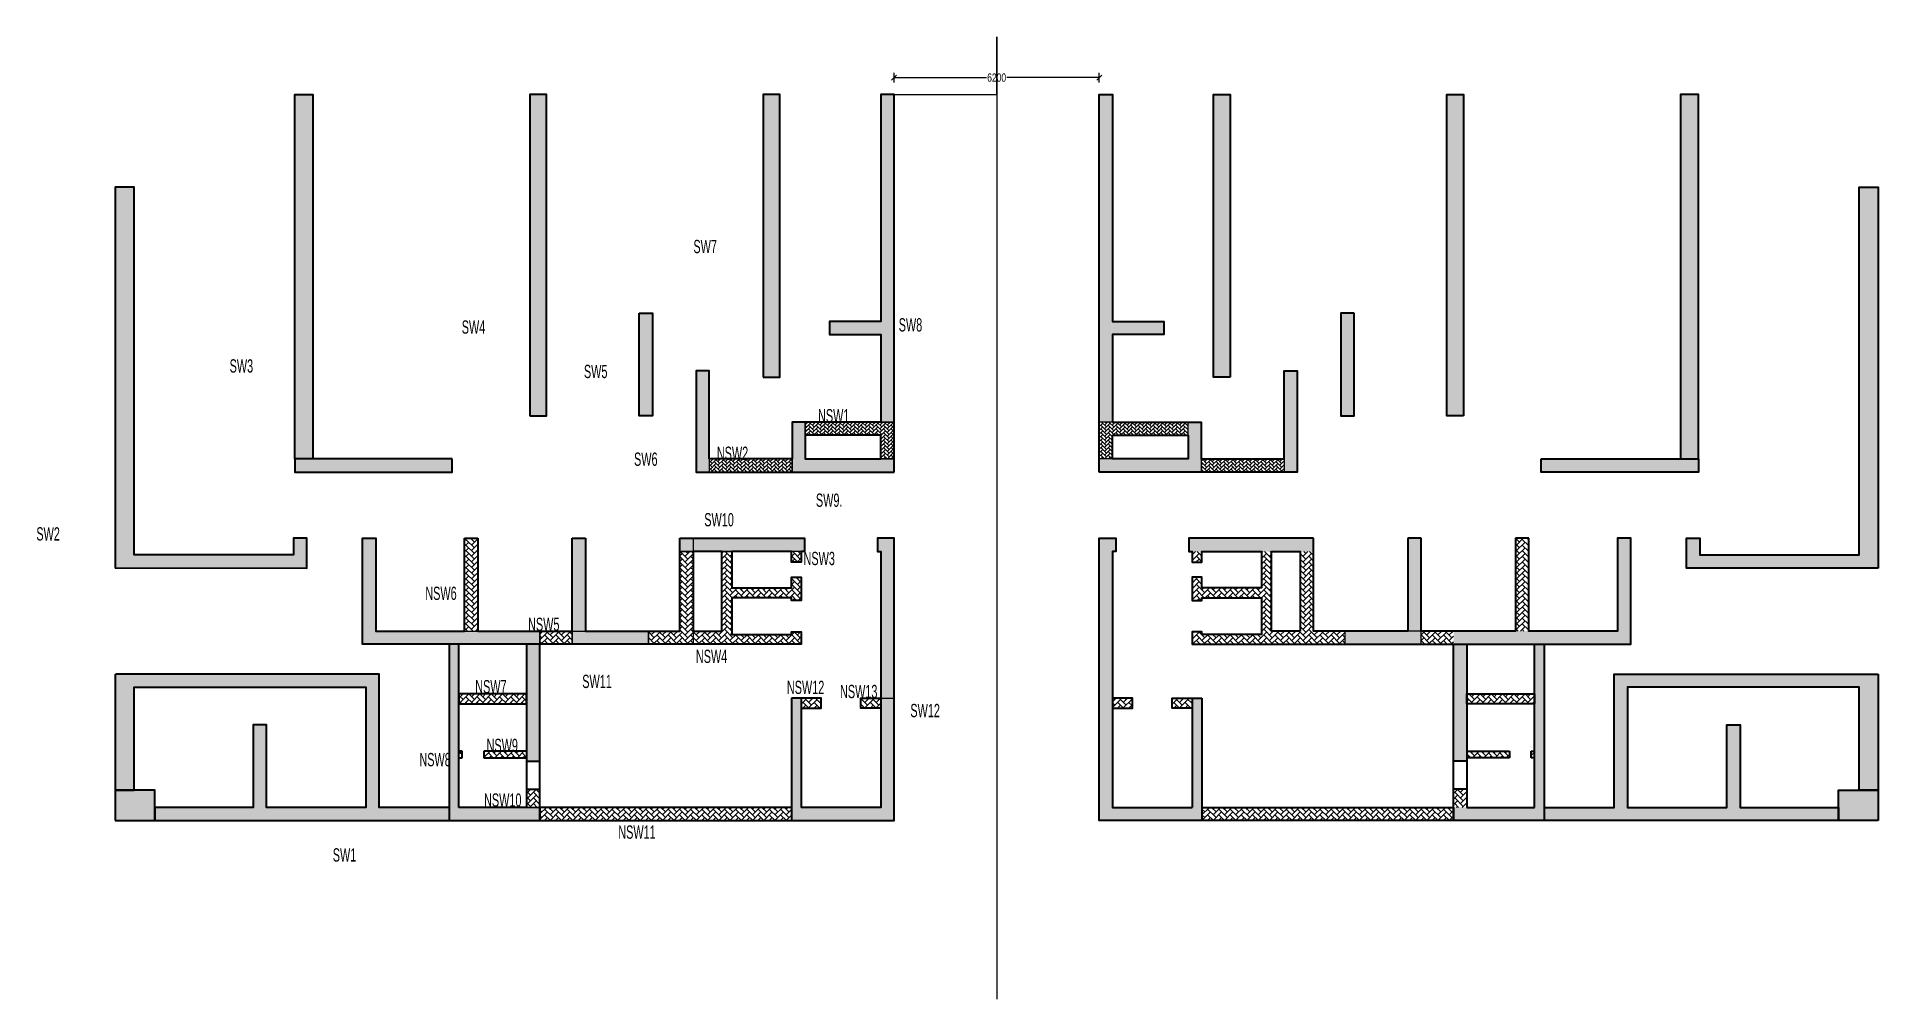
# Model space of a CAD drawing. Header units: millimetres. Extents: x -21 to 359617, y -13 to 62571.
# Drawn here: x 304001 to 359617, y 13491 to 42547 of the extents above.
import ezdxf

# ---------------------------------------------------------------- set-up
doc = ezdxf.new("R2010")
doc.units = ezdxf.units.MM
doc.layers.add('changes', color=7, linetype='Continuous')
for name, color, linetype, lineweight in [('S-BEAM-IDEN', 2, 'Continuous', 9), ('S-COL HATCH', 9, 'Continuous', 0), ('S-COLS', 5, 'Continuous', 35)]:
    doc.layers.add(name, color=color, linetype=linetype, lineweight=lineweight)
doc.styles.add('SOBHA', font='swisscl.ttf')
doc.styles.add('Swis721 LtCn BT', font='swisscl.ttf', dxfattribs={"width": 0.9, "height": 233.355162})
doc.dimstyles.new('S-100', dxfattribs={"dimscale": 100, "dimtxt": 2.5, "dimasz": 1.5, "dimexe": 1.5, "dimexo": 1.5, "dimgap": 0.1, "dimtad": 0, "dimdec": 0, "dimrnd": 0.0005, "dimzin": 0, "dimdsep": 46, "dimtxsty": 'SOBHA', "dimblk": 'OBLIQUE', "dimcen": 0.09, "dimclrd": 8, "dimclre": 8, "dimclrt": 6, "dimadec": 0, "dimazin": 0, "dimtfac": 1, "dimtdec": 0, "dimtofl": 0, "dimtmove": 0, "dimatfit": 3, "dimfxl": 1.5, "dimfxlon": 1, "dimtolj": 1, "dimtzin": 0, "dimlwd": -1, "dimlwe": -1, "dimarcsym": 0})
pattern_1 = [(45, (-31659736.11, 21040298.42), (0, 113.13708499), [240, -80]), (135, (-31659679.54, 21040354.99), (9e-15, 113.13708499), [240, -80])]
pattern_2 = [(45, (-31488079.78, 20753690.76), (0, 169.7056275), [360, -120]), (135, (-31487994.93, 20753775.61), (1e-14, 169.7056275), [360, -120])]
pattern_3 = [(45, (-31488079.78, 20701761.76), (0, 169.7056275), [360, -120]), (135, (-31487994.93, 20701846.61), (1e-14, 169.7056275), [360, -120])]
pattern_4 = [(45, (-31488079.78, 20753690.76), (0, 113.13708499), [240, -80]), (135, (-31488023.215, 20753747.33), (9e-15, 113.13708499), [240, -80])]

# ---------------------------------------------------------------- blocks, each defined once
blk = doc.blocks.new('_OBLIQUE')
at = {"color": 0, "linetype": 'ByBlock'}
blk.add_line((-0.5, -0.5), (0.5, 0.5), dxfattribs=at)
blk = doc.blocks.new('*D59')
at = {"layer": 'changes', "color": 8, "transparency": 16777216}
for p, q in [((329892, 41165), (329892, 41465)), ((329892, 41315), (332685, 41315)), ((336092, 41315), (333299, 41315)), ((336092, 41165), (336092, 41465))]:
    blk.add_line(p, q, dxfattribs=at)
at = {"layer": 'changes', "color": 8, "transparency": 16777216, "xscale": 150, "yscale": 150, "zscale": 150, "rotation": 180}
blk.add_blockref('_OBLIQUE', (329892, 41315), dxfattribs=at)
at = {"layer": 'changes', "color": 8, "transparency": 16777216, "xscale": 150, "yscale": 150, "zscale": 150}
blk.add_blockref('_OBLIQUE', (336092, 41315), dxfattribs=at)
at = {"layer": 'changes', "color": 6, "transparency": 16777216, "insert": (332992, 41315), "char_height": 250, "attachment_point": 5, "style": 'SOBHA'}
blk.add_mtext('\\A1;6200', dxfattribs=at)

msp = doc.modelspace()

# ---------------------------------------------------------------- hatches: boundary and pattern name
at = {"layer": 'S-COL HATCH', "transparency": 33554687}
h = msp.add_hatch(color=256, dxfattribs=at)
h.dxf.hatch_style = 1
h.paths.add_polyline_path([(311792.1, 29806.2), (311792.1, 29406.2), (316542.1, 29406.2), (316542.1, 29806.2)])
h.paths.add_polyline_path([(311792.1, 29806.2), (312342.1, 29806.2), (312342.1, 40806.2), (311792.1, 40806.2)])
h = msp.add_hatch(color=256, dxfattribs=at)
h.dxf.hatch_style = 1
h.paths.add_polyline_path([(318892, 31106.2), (319392.1, 31106.2), (319392.1, 40806.2), (318892, 40806.2)])
h = msp.add_hatch(color=256, dxfattribs=at)
h.dxf.hatch_style = 1
h.paths.add_polyline_path([(325942.1, 32266.2), (326442.1, 32266.2), (326442.1, 40806.2), (325942.1, 40806.2)])
h = msp.add_hatch(color=256, dxfattribs=at)
h.dxf.hatch_style = 1
h.paths.add_polyline_path([(329892.1, 40806.2), (329492.1, 40806.2), (329492.1, 33956.2), (327942.1, 33956.2), (327942.1, 33556.2), (329492.1, 33556.2), (329492.1, 30916.2), (329892.1, 30916.2)])
h = msp.add_hatch(color=256, dxfattribs=at)
h.dxf.hatch_style = 1
h.paths.add_polyline_path([(336092.1, 30916.2), (336492.1, 30916.2), (336492.1, 33556.2), (338042.1, 33556.2), (338042.1, 33956.2), (336492.1, 33956.2), (336492.1, 40806.2), (336092.1, 40806.2)])
h = msp.add_hatch(color=256, dxfattribs=at)
h.dxf.hatch_style = 1
h.paths.add_polyline_path([(340042.1, 32266.2), (339542.1, 32266.2), (339542.1, 40806.2), (340042.1, 40806.2)])
h = msp.add_hatch(color=256, dxfattribs=at)
h.dxf.hatch_style = 1
h.paths.add_polyline_path([(347092.1, 31106.2), (346592.1, 31106.2), (346592.1, 40806.2), (347092.1, 40806.2)])
h = msp.add_hatch(color=256, dxfattribs=at)
h.dxf.hatch_style = 1
h.paths.add_polyline_path([(349442.1, 29806.2), (349442.1, 29406.2), (354192.1, 29406.2), (354192.1, 29806.2)])
h.paths.add_polyline_path([(354192.1, 40806.2), (353642.1, 40806.2), (353642.1, 29806.2), (354192.1, 29806.2)])
h = msp.add_hatch(color=256, dxfattribs=at)
h.dxf.hatch_style = 1
h.paths.add_polyline_path([(312152.1, 26506.2), (312152.1, 27406.2), (311752.1, 27406.2), (311752.1, 26906.2), (306942.1, 26906.2), (306942.1, 38006.2), (306367.1, 38009.6), (306367.1, 26506.2)])
h = msp.add_hatch(color=256, dxfattribs=at)
h.dxf.hatch_style = 1
h.paths.add_polyline_path([(359617.1, 26506.2), (359617.1, 38006.2), (359042.1, 38006.2), (359042.1, 26906.2), (354232.1, 26906.2), (354232.1, 27406.2), (353832, 27406.2), (353832, 26506.2)])
h = msp.add_hatch(color=256, dxfattribs=at)
h.dxf.hatch_style = 1
h.paths.add_polyline_path([(322192.1, 31106.2), (322592.1, 31106.2), (322592.1, 34206.2), (322192.1, 34206.2)])
h = msp.add_hatch(color=256, dxfattribs=at)
h.dxf.hatch_style = 1
h.paths.add_polyline_path([(343792.1, 34206.2), (343392.1, 34206.2), (343392.1, 31106.2), (343792.1, 31106.2)])
h = msp.add_hatch(color=256, dxfattribs=at)
h.dxf.hatch_style = 1
h.paths.add_polyline_path([(324312.1, 32466.2), (323912.1, 32466.2), (323912.1, 29406.2), (324312.1, 29406.2), (324312.1, 29806.2)])
h = msp.add_hatch(color=256, dxfattribs=at)
h.dxf.hatch_style = 1
h.paths.add_polyline_path([(341672.1, 29806.2), (341672.1, 29406.2), (342072.1, 29406.2), (342072.1, 32466.2), (341672.1, 32466.2)])
h = msp.add_hatch(color=256, dxfattribs=at)
h.dxf.hatch_style = 1
h.paths.add_polyline_path([(329892.1, 29406.2), (329892.1, 29806.2), (329492.1, 29806.2), (327212.1, 29806.2), (327212.1, 30516.2), (327212.1, 30916.2), (326812.1, 30916.2), (326812.1, 29806.2), (326812.1, 29406.2)])
at = {"layer": 'S-COL HATCH'}
h = msp.add_hatch(dxfattribs=at)
h.set_pattern_fill('AR-HBONE', color=256, scale=20)
h.set_pattern_definition(pattern_4)
h.paths.add_polyline_path([(329492.1, 30516.2), (329492.1, 29823.5), (329492.1, 29823.5), (329492.1, 29806.2), (329892.1, 29806.2), (329892.1, 30916.2), (327212.1, 30916.2), (327212.1, 30616.2), (327212.1, 30516.2)])
at = {"layer": 'S-COL HATCH', "transparency": 33554687}
h = msp.add_hatch(color=256, dxfattribs=at)
h.dxf.hatch_style = 1
h.paths.add_polyline_path([(339172.1, 29406.2), (339172.1, 29806.2), (339172.1, 30916.2), (338772.1, 30916.2), (338772.1, 30516.2), (338772.1, 29806.2), (336492.1, 29806.2), (336092.1, 29806.2), (336092.1, 29406.2)])
at = {"layer": 'S-COL HATCH'}
h = msp.add_hatch(dxfattribs=at)
h.set_pattern_fill('AR-HBONE', color=256, scale=20)
h.set_pattern_definition(pattern_4)
h.paths.add_polyline_path([(336492.1, 30516.2), (336492.1, 29823.5), (336492.1, 29823.5), (336492.1, 29806.2), (336092.1, 29806.2), (336092.1, 30916.2), (338772.1, 30916.2), (338772.1, 30616.2), (338772.1, 30516.2)])
h = msp.add_hatch(dxfattribs=at)
h.set_pattern_fill('AR-HBONE', color=256, scale=20)
h.set_pattern_definition(pattern_1)
h.paths.add_polyline_path([(326812.1, 29406.2), (326812.1, 29806.2), (324312.1, 29806.2), (324312.1, 29406.2)])
h = msp.add_hatch(dxfattribs=at)
h.set_pattern_fill('AR-HBONE', color=256, scale=20)
h.set_pattern_definition(pattern_1)
h.paths.add_polyline_path([(341672.1, 29406.2), (341672.1, 29806.2), (339172.1, 29806.2), (339172.1, 29406.2)])
at = {"layer": 'S-COL HATCH', "transparency": 33554687}
h = msp.add_hatch(color=256, dxfattribs=at)
h.dxf.hatch_style = 1
h.paths.add_polyline_path([(319192.1, 24206.2), (319192.1, 24606.2), (314237.7, 24606.2), (314237.7, 27406.2), (313837.7, 27406.2), (313837.7, 24206.2)])
at = {"layer": 'S-COL HATCH'}
h = msp.add_hatch(dxfattribs=at)
h.set_pattern_fill('AR-HBONE', color=256, scale=30)
h.set_pattern_definition(pattern_2)
h.paths.add_polyline_path([(316922.1, 24606.2), (317322.1, 24606.2), (317322.1, 27406.2), (316922.1, 27406.2)])
at = {"layer": 'S-COL HATCH', "transparency": 33554687}
h = msp.add_hatch(color=256, dxfattribs=at)
h.dxf.hatch_style = 1
h.paths.add_polyline_path([(320172.1, 27406.2), (320572.1, 27406.2), (320572.1, 24606.2), (320172.1, 24606.2)])
h = msp.add_hatch(color=256, dxfattribs=at)
h.dxf.hatch_style = 1
h.paths.add_polyline_path([(323422.1, 27406.2), (327192.1, 27406.2), (327192.1, 27006.2), (323422.1, 27006.2)])
h = msp.add_hatch(color=256, dxfattribs=at)
h.dxf.hatch_style = 1
h.paths.add_polyline_path([(327092.1, 22581), (326792.1, 22581), (326792.1, 19281), (326792.1, 18881), (329492.1, 18881), (329892.1, 18881), (329892.1, 19281), (329892.1, 19281), (329892.1, 27406.2), (329392.1, 27406.2), (329392.1, 27006.2), (329492.1, 27006.2), (329492.1, 19281), (329492.1, 19281), (327092.1, 19281), (327092.1, 19281)])
h = msp.add_hatch(color=256, dxfattribs=at)
h.dxf.hatch_style = 1
h.paths.add_polyline_path([(338892.1, 22581), (339192.1, 22581), (339192.1, 19281), (339192.1, 18881), (336492.1, 18881), (336092.1, 18881), (336092.1, 19281), (336092.1, 19281), (336092.1, 27406.2), (336592.1, 27406.2), (336592.1, 27006.2), (336492.1, 27006.2), (336492.1, 19281), (336492.1, 19281), (338892, 19281), (338892.1, 19281)])
h = msp.add_hatch(color=256, dxfattribs=at)
h.dxf.hatch_style = 1
h.paths.add_polyline_path([(342562.1, 27406.2), (338792.1, 27406.2), (338792.1, 27006.2), (342562.1, 27006.2)])
h = msp.add_hatch(color=256, dxfattribs=at)
h.dxf.hatch_style = 1
h.paths.add_polyline_path([(345812.1, 27406.2), (345412.1, 27406.2), (345412.1, 24606.2), (345812.1, 24606.2)])
h = msp.add_hatch(color=256, dxfattribs=at)
h.dxf.hatch_style = 1
h.paths.add_polyline_path([(346792.1, 24206.2), (346792.1, 24606.2), (351746.4, 24606.2), (351746.4, 27406.2), (352146.4, 27406.2), (352146.4, 24206.2)])
at = {"layer": 'S-COL HATCH'}
h = msp.add_hatch(dxfattribs=at)
h.set_pattern_fill('AR-HBONE', color=256, scale=30)
h.set_pattern_definition(pattern_2)
h.paths.add_polyline_path([(349062.1, 24606.2), (348662.1, 24606.2), (348662.1, 27406.2), (349062.1, 27406.2)])
h = msp.add_hatch(dxfattribs=at)
h.set_pattern_fill('AR-HBONE', color=256, scale=30)
h.set_pattern_definition(pattern_2)
h.paths.add_polyline_path([(324692.1, 27006.2), (324992.1, 27006.2), (324992.1, 25906.2), (326792.1, 25906.2), (326792.1, 26231.2), (327092.1, 26231.2), (327092.1, 25528.7), (326792.1, 25528.7), (326792.1, 25606.2), (324992.1, 25606.2), (324992.1, 24506.2), (326792.1, 24506.2), (326792.1, 24583.7), (327092.1, 24583.7), (327092.1, 24206.2), (322472.1, 24206.2), (322472.1, 24606.2), (324692.1, 24606.2)])
h = msp.add_hatch(dxfattribs=at)
h.set_pattern_fill('AR-HBONE', color=256, scale=30)
h.set_pattern_definition(pattern_2)
h.paths.add_polyline_path([(323422.1, 24606.2), (323822.1, 24606.2), (323822.1, 27006.2), (323422.1, 27006.2)])
h = msp.add_hatch(dxfattribs=at)
h.set_pattern_fill('AR-HBONE', color=256, scale=30)
h.set_pattern_definition(pattern_2)
h.paths.add_polyline_path([(326792.1, 27006.2), (327092.1, 27006.2), (327092.1, 26681.2), (326792.1, 26681.2)])
h = msp.add_hatch(dxfattribs=at)
h.set_pattern_fill('AR-HBONE', color=256, scale=30)
h.set_pattern_definition(pattern_2)
h.paths.add_polyline_path([(341292.1, 27006.2), (340992.1, 27006.2), (340992.1, 25906.2), (339192.1, 25906.2), (339192.1, 26231.2), (338892.1, 26231.2), (338892.1, 25528.7), (339192.1, 25528.7), (339192.1, 25606.2), (340992.1, 25606.2), (340992.1, 24506.2), (339192.1, 24506.2), (339192.1, 24583.7), (338892.1, 24583.7), (338892.1, 24206.2), (343512.1, 24206.2), (343512.1, 24606.2), (341292.1, 24606.2)])
h = msp.add_hatch(dxfattribs=at)
h.set_pattern_fill('AR-HBONE', color=256, scale=30)
h.set_pattern_definition(pattern_2)
h.paths.add_polyline_path([(339192.1, 27006.2), (338892.1, 27006.2), (338892.1, 26681.2), (339192.1, 26681.2)])
h = msp.add_hatch(dxfattribs=at)
h.set_pattern_fill('AR-HBONE', color=256, scale=30)
h.set_pattern_definition(pattern_2)
h.paths.add_polyline_path([(342562.1, 24606.2), (342162.1, 24606.2), (342162.1, 27006.2), (342562.1, 27006.2)])
h = msp.add_hatch(dxfattribs=at)
h.set_pattern_fill('AR-HBONE', color=256, scale=30)
h.set_pattern_definition(pattern_2)
h.paths.add_polyline_path([(320172.1, 24606.2), (319192.1, 24606.2), (319192.1, 24206.2), (320172.1, 24206.2)])
at = {"layer": 'S-COL HATCH', "transparency": 33554687}
h = msp.add_hatch(color=256, dxfattribs=at)
h.dxf.hatch_style = 1
h.paths.add_polyline_path([(320172.1, 24606.2), (322472.1, 24606.2), (322472.1, 24206.2), (320172.1, 24206.2)])
h = msp.add_hatch(color=256, dxfattribs=at)
h.dxf.hatch_style = 1
h.paths.add_polyline_path([(345812.1, 24606.2), (343512.1, 24606.2), (343512.1, 24206.2), (345812.1, 24206.2)])
at = {"layer": 'S-COL HATCH'}
h = msp.add_hatch(dxfattribs=at)
h.set_pattern_fill('AR-HBONE', color=256, scale=30)
h.set_pattern_definition(pattern_2)
h.paths.add_polyline_path([(345812.1, 24606.2), (346792.1, 24606.2), (346792.1, 24206.2), (345812.1, 24206.2)])
at = {"layer": 'S-COL HATCH', "transparency": 33554687}
h = msp.add_hatch(color=256, dxfattribs=at)
h.dxf.hatch_style = 1
h.paths.add_polyline_path([(316752.1, 24206.2), (316452.1, 24206.2), (316452.1, 18881), (316752.1, 18881), (319192.1, 18881), (319192.1, 19281), (316752.1, 19281), (316752.1, 20981), (316752.1, 20981), (316752.1, 20981)])
h = msp.add_hatch(color=256, dxfattribs=at)
h.dxf.hatch_style = 1
h.paths.add_polyline_path([(319192.1, 24206.2), (318792.1, 24206.2), (318792.1, 24206.2), (318792.1, 22706.2), (318792.1, 22706.2), (318792.1, 22406.2), (318792.1, 20681.2), (319192.1, 20681.2)])
h = msp.add_hatch(color=256, dxfattribs=at)
h.dxf.hatch_style = 1
h.paths.add_polyline_path([(346792.1, 24206.2), (347192.1, 24206.2), (347192.1, 24206.2), (347192.1, 22706.2), (347192.1, 22706.2), (347192.1, 22406.2), (347192.1, 20681.2), (346792.1, 20681.2)])
h = msp.add_hatch(color=256, dxfattribs=at)
h.dxf.hatch_style = 1
h.paths.add_polyline_path([(349232, 24206.2), (349532, 24206.2), (349532, 18881), (349232, 18881), (346792.1, 18881), (346792.1, 19281), (349232, 19281), (349232, 20981), (349232, 20981), (349232, 20981)])
h = msp.add_hatch(color=256, dxfattribs=at)
h.dxf.hatch_style = 1
h.paths.add_polyline_path([(313937.7, 22906.2), (313937.7, 19281), (310937.8, 19281), (310937.8, 21778.8), (310537.7, 21778.8), (310537.7, 19281), (307567.1, 19281), (307567.1, 18881), (316452.1, 18881), (316452.1, 19281), (314337.7, 19281), (314337.7, 23306.2), (306367.1, 23306.2), (306367.1, 19805.8), (306942.1, 19805.8), (306942.1, 22906.2)])
h = msp.add_hatch(color=256, dxfattribs=at)
h.dxf.hatch_style = 1
h.paths.add_polyline_path([(359042.1, 22906.2), (359042.1, 19805.8), (359617.1, 19805.8), (359617.1, 23306.2), (351646.4, 23306.2), (351646.4, 19281), (349532, 19281), (349532, 18881), (358417.1, 18881), (358417.1, 19281), (355446.4, 19281), (355446.4, 21778.8), (355046.4, 21778.8), (355046.4, 19281), (352046.4, 19281), (352046.4, 22906.2)])
at = {"layer": 'S-COL HATCH'}
h = msp.add_hatch(dxfattribs=at)
h.set_pattern_fill('AR-HBONE', color=256, scale=30)
h.set_pattern_definition(pattern_2)
h.paths.add_polyline_path([(318792.1, 22706.2), (316752.1, 22706.2), (316752.1, 22406.2), (318792.1, 22406.2)])
h = msp.add_hatch(dxfattribs=at)
h.set_pattern_fill('AR-HBONE', color=256, scale=30)
h.set_pattern_definition(pattern_3)
h.paths.add_polyline_path([(327692.1, 22281), (327692.1, 22581), (327092.1, 22581), (327092.1, 22281)])
h.paths.add_polyline_path([(329492.1, 22281), (329492.1, 22581), (328892.1, 22581), (328892.1, 22281)])
h = msp.add_hatch(dxfattribs=at)
h.set_pattern_fill('AR-HBONE', color=256, scale=30)
h.set_pattern_definition(pattern_3)
h.paths.add_polyline_path([(338892.1, 22281), (338892.1, 22581), (338292.1, 22581), (338292.1, 22281)])
h.paths.add_polyline_path([(337092.1, 22281), (337092.1, 22581), (336492.1, 22581), (336492.1, 22281)])
h = msp.add_hatch(dxfattribs=at)
h.set_pattern_fill('AR-HBONE', color=256, scale=30)
h.set_pattern_definition(pattern_2)
h.paths.add_polyline_path([(347192.1, 22406.2), (349232, 22406.2), (349232, 22706.2), (347192.1, 22706.2)])
h = msp.add_hatch(dxfattribs=at)
h.set_pattern_fill('AR-HBONE', color=256, scale=30)
h.set_pattern_definition(pattern_2)
h.paths.add_polyline_path([(316852.1, 20981), (316752.1, 20981), (316752.1, 20781), (316852.1, 20781)])
h = msp.add_hatch(dxfattribs=at)
h.set_pattern_fill('AR-HBONE', color=256, scale=30)
h.set_pattern_definition(pattern_2)
h.paths.add_polyline_path([(317502.1, 20981), (317502.1, 20781), (318792.1, 20781.1), (318792.1, 20981)])
h = msp.add_hatch(dxfattribs=at)
h.set_pattern_fill('AR-HBONE', color=256, scale=30)
h.set_pattern_definition(pattern_2)
h.paths.add_polyline_path([(348482, 20981), (348482, 20781), (347192.1, 20781.1), (347192.1, 20981)])
h = msp.add_hatch(dxfattribs=at)
h.set_pattern_fill('AR-HBONE', color=256, scale=30)
h.set_pattern_definition(pattern_2)
h.paths.add_polyline_path([(349132, 20981), (349232, 20981), (349232, 20781), (349132, 20781)])
at = {"layer": 'S-COL HATCH', "transparency": 33554687}
h = msp.add_hatch(color=256, dxfattribs=at)
h.dxf.hatch_style = 1
h.paths.add_polyline_path([(306367.1, 19805.8), (306367.1, 18881), (307567.1, 18881), (307567.1, 19805.8)])
at = {"layer": 'S-COL HATCH'}
h = msp.add_hatch(dxfattribs=at)
h.set_pattern_fill('AR-HBONE', color=256, scale=30)
h.set_pattern_definition(pattern_2)
h.paths.add_polyline_path([(319192.1, 19831.1), (318792.1, 19831.1), (318792.1, 19281), (319192.1, 19281)])
h = msp.add_hatch(dxfattribs=at)
h.set_pattern_fill('AR-HBONE', color=256, scale=30)
h.set_pattern_definition(pattern_2)
h.paths.add_polyline_path([(346792.1, 19831.1), (347192.1, 19831.1), (347192.1, 19281), (346792.1, 19281)])
at = {"layer": 'S-COL HATCH', "transparency": 33554687}
h = msp.add_hatch(color=256, dxfattribs=at)
h.dxf.hatch_style = 1
h.paths.add_polyline_path([(359617.1, 19805.8), (359617.1, 18881), (358417.1, 18881), (358417.1, 19805.8)])
at = {"layer": 'S-COL HATCH'}
h = msp.add_hatch(dxfattribs=at)
h.set_pattern_fill('AR-HBONE', color=256, scale=30)
h.set_pattern_definition(pattern_2)
h.paths.add_polyline_path([(319192.1, 19281), (326792.1, 19281), (326792.1, 18881), (319192.1, 18881)])
h = msp.add_hatch(dxfattribs=at)
h.set_pattern_fill('AR-HBONE', color=256, scale=30)
h.set_pattern_definition(pattern_2)
h.paths.add_polyline_path([(346792.1, 19281), (339192.1, 19281), (339192.1, 18881), (346792.1, 18881)])

# ---------------------------------------------------------------- linework, layer by layer
at = {"layer": 'changes'}
for p, q in [((327212.1, 30516.2), (327212.1, 30916.2)), ((329492.1, 30916.2), (329892.1, 30916.2)), ((336492.1, 30916.2), (336092.1, 30916.2)), ((338772.1, 30516.2), (338772.1, 30916.2)), ((324312.1, 29806.2), (324312.1, 29406.2)), ((326812.1, 29806.2), (326812.1, 29406.2)), ((329492.1, 29806.2), (329892.1, 29806.2)), ((336492.1, 29806.2), (336092.1, 29806.2)), ((339172.1, 29806.2), (339172.1, 29406.2)), ((341672.1, 29806.2), (341672.1, 29406.2))]:
    msp.add_line(p, q, dxfattribs=at)
at = {"layer": 'changes', "color": 240, "true_color": 0xed1f24, "elevation": 0}
for points in [[(329892.1, 40806.2), (332992.1, 40806.2), (332992.1, 42546.8), (332992.1, 13491)], [(313837.7, 27406.2), (313837.7, 24206.2)], [(317322.1, 24606.2), (317322.1, 27406.2), (316922.1, 27406.2), (316922.1, 24606.2), (317322.1, 24606.2)], [(318792.1, 22706.2), (316752.1, 22706.2), (316752.1, 22406.2), (318792.1, 22406.2), (318792.1, 22706.2)]]:
    msp.add_lwpolyline(points, dxfattribs=at)
for points in [[(311792.1, 40806.2), (312342.1, 40806.2), (312342.1, 29806.2), (316542.1, 29806.2), (316542.1, 29406.2), (311792.1, 29406.2)], [(318892, 40806.2), (319392.1, 40806.2), (319392.1, 31106.2), (318892, 31106.2)], [(325942.1, 32266.2), (325942.1, 40806.2), (326442.1, 40806.2), (326442.1, 32266.2)], [(329892.1, 30916.2), (329492.1, 30916.2), (329492.1, 33556.2), (327942.1, 33556.2), (327942.1, 33956.2), (329492.1, 33956.2), (329492.1, 40806.2), (329892.1, 40806.2)], [(306367.1, 38009.6), (306942.1, 38006.2), (306942.1, 26906.2), (311752.1, 26906.2), (311752.1, 27406.2), (312152.1, 27406.2), (312152.1, 26506.2), (306367.2, 26506.2)], [(322192.1, 34206.2), (322592.1, 34206.2), (322592.1, 31106.2), (322192.1, 31106.2)], [(323912.1, 32466.2), (324312.1, 32466.2), (324312.1, 29406.2), (323912.1, 29406.2)], [(326812.1, 30916.2), (327212.1, 30916.2), (327212.1, 29806.2), (329892.1, 29806.2), (329892.1, 29406.2), (326812.1, 29406.2)], [(327212.1, 30916.2), (329892.1, 30916.2), (329892.1, 29806.2), (329492.1, 29806.2), (329492.1, 30516.2), (327212.1, 30516.2)], [(326812.1, 29806.2), (324312.1, 29806.2), (324312.1, 29406.2), (326812.1, 29406.2)], [(306367.1, 19805.8), (306367.1, 23306.2), (314337.7, 23306.2), (314337.7, 19281), (316452.1, 19281), (316452.1, 24206.2), (313837.7, 24206.2), (313837.7, 27406.2), (314237.7, 27406.2), (314237.7, 24606.2), (319192, 24606.2), (319192.1, 20681.2), (318792.1, 20681.2), (318792.1, 24206.2), (316752.1, 24206.2), (316752.1, 19281), (319192.1, 19281), (319192.1, 18881), (307567.1, 18881), (307567.1, 19281), (310537.7, 19281), (310537.7, 21778.8), (310937.8, 21778.8), (310937.8, 19281), (313937.7, 19281), (313937.7, 22906.2), (306942.1, 22906.2), (306942.1, 19805.8), (307567.1, 19805.8), (307567.1, 18881), (306367.1, 18881)], [(313837.7, 27406.2), (314237.7, 27406.2), (314237.7, 24606.2), (316922.1, 24606.2), (316922.1, 27406.2), (317322.1, 27406.2), (317322.1, 24606.2), (320172.1, 24606.2), (320172.1, 27406.2), (320572.1, 27406.2), (320572.1, 24606.2), (323422.1, 24606.2), (323422.1, 27406.2), (327192.1, 27406.2), (327192.1, 27006.2), (327092.1, 27006.2), (327092.1, 26681.2), (326792.1, 26681.2), (326792.1, 27006.2), (324992.1, 27006.2), (324992.1, 25906.2), (326792.1, 25906.2), (326792.1, 26231.2), (327092.1, 26231.2), (327092.1, 25528.7), (326792.1, 25528.7), (326792.1, 25606.2), (324992.1, 25606.2), (324992.1, 24506.2), (326792.1, 24506.2), (326792.1, 24583.7), (327092.1, 24583.7), (327092.1, 24206.2), (319192.1, 24206.2), (313837.7, 24206.2)], [(323822.1, 27406.2), (323822.1, 24206.2), (313837.7, 24206.2), (313837.7, 27406.2), (314237.7, 27406.2), (314237.7, 24606.2), (316922.1, 24606.2), (316922.1, 27406.2), (317322.1, 27406.2), (317322.1, 24606.2), (320172.1, 24606.2), (320172.1, 27406.2), (320572.1, 27406.2), (320572.1, 24606.2), (323422.1, 24606.2), (323422.1, 27406.2)], [(320172.1, 27406.2), (320572.1, 27406.2), (320572.1, 24606.2), (322472.1, 24606.2), (322472.1, 24206.2), (320172.1, 24206.2)], [(323422.1, 27406.2), (327192.1, 27406.2), (327192.1, 27006.2), (323422.1, 27006.2)], [(329392.1, 27006.2), (329392.1, 27406.2), (329892.1, 27406.2), (329892.1, 18881), (326792.1, 18881), (326792.1, 22581), (327092.1, 22581), (327092.1, 19281), (329492.1, 19281), (329492.1, 27006.2)], [(322472.1, 24606.2), (323422.1, 24606.2), (323422.1, 27006.2), (323822.1, 27006.2), (323822.1, 24606.2), (324692.1, 24606.2), (324692.1, 27006.2), (324992.1, 27006.2), (324992.1, 25906.2), (326792.1, 25906.2), (326792.1, 26231.2), (327092.1, 26231.2), (327092.1, 25528.7), (326792.1, 25528.7), (326792.1, 25606.2), (324992.1, 25606.2), (324992.1, 24506.2), (326792.1, 24506.2), (326792.1, 24583.7), (327092.1, 24583.7), (327092.1, 24206.2), (322472.1, 24206.2)], [(323822.1, 27006.2), (324692.1, 27006.2), (324692.1, 24606.2), (323822.1, 24606.2)], [(326792.1, 27006.2), (326792.1, 26681.2), (327092.1, 26681.2), (327092.1, 27006.2)], [(319192, 24606.2), (320172.1, 24606.2), (320172.1, 24206.2), (319192.1, 24206.2)], [(326792.1, 22581), (327092.1, 22581), (327092.1, 22581), (327092.1, 22281), (327092.1, 22281), (327092.1, 19281), (329492.1, 19281), (329492.1, 22281), (329492.1, 22581), (329892.1, 22581), (329892.1, 18881), (326792.1, 18881)], [(327692.1, 22281), (327092.1, 22281), (327092.1, 22581), (327692.1, 22581)], [(328892.1, 22581), (329492.1, 22581), (329492.1, 22281), (328892.1, 22281)], [(316752.1, 20981), (316852.1, 20981), (316852.1, 20781), (316752.1, 20781)], [(317502.1, 20981), (318792.1, 20981), (318792.1, 20781.1), (317502.1, 20781.1)], [(318792.1, 19831.1), (319192.1, 19831.1), (319192.1, 19281), (318792.1, 19281)], [(319192.1, 19281), (326792.1, 19281), (326792.1, 18881), (319192.1, 18881)]]:
    msp.add_lwpolyline(points, close=True, dxfattribs=at)
at = {"layer": 'changes', "elevation": 0}
for points in [[(320172.1, 24606.2), (322472.1, 24606.2), (322472.1, 24206.2), (320172.1, 24206.2)], [(345812.1, 24606.2), (343512.1, 24606.2), (343512.1, 24206.2), (345812.1, 24206.2)]]:
    msp.add_lwpolyline(points, close=True, dxfattribs=at)
at = {"layer": 'S-COLS'}
for p, q in [((326792.1, 22581), (326792.1, 19281)), ((327092.1, 22581), (327092.1, 19281)), ((338892.1, 22581), (338892.1, 19281)), ((339192.1, 22581), (339192.1, 19281)), ((318792.1, 20681.2), (319192.1, 20681.2)), ((347192.1, 20681.2), (346792.1, 20681.2)), ((318792.1, 19831.1), (319192.1, 19831.1)), ((347192.1, 19831.1), (346792.1, 19831.1)), ((326792.1, 19281), (326792.1, 18881)), ((339192.1, 19281), (339192.1, 18881))]:
    msp.add_line(p, q, dxfattribs=at)
at = {"layer": 'S-COLS', "elevation": 0}
for points in [[(311792.1, 29806.2), (311792.1, 40806.2), (312342.1, 40806.2), (312342.1, 29806.2), (311792.1, 29806.2)], [(329892.1, 29406.2), (329892.1, 40806.2), (329492.1, 40806.2), (329492.1, 33956.2), (327942.1, 33956.2), (327942.1, 33556.2), (329492.1, 33556.2), (329492.1, 30916.2), (326812.1, 30916.2), (326812.1, 29806.2), (324312.1, 29806.2), (324312.1, 32466.2), (323912.1, 32466.2), (323912.1, 29406.2), (329892.1, 29406.2)], [(336092.1, 29406.2), (336092.1, 40806.2), (336492.1, 40806.2), (336492.1, 33956.2), (338042.1, 33956.2), (338042.1, 33556.2), (336492.1, 33556.2), (336492.1, 30916.2), (339172.1, 30916.2), (339172.1, 29806.2), (341672.1, 29806.2), (341672.1, 32466.2), (342072.1, 32466.2), (342072.1, 29406.2), (336092.1, 29406.2)], [(354192.1, 29806.2), (354192.1, 40806.2), (353642.1, 40806.2), (353642.1, 29806.2), (354192.1, 29806.2)], [(323422.1, 27406.2), (327192.1, 27406.2), (327192.1, 27006.2), (327092.1, 27006.2), (327092.1, 26681.2), (326792.1, 26681.2), (326792.1, 27006.2), (325892.1, 27006.2), (324992.1, 27006.2), (324992.1, 25906.2), (326792.1, 25906.2), (326792.1, 26231.2), (327092.1, 26231.2), (327092.1, 25528.7), (326792.1, 25528.7), (326792.1, 25606.2), (324992.1, 25606.2), (324992.1, 24506.2), (325892.1, 24506.2), (326792.1, 24506.2), (326792.1, 24583.7), (327092.1, 24583.7), (327092.1, 24206.2), (324992.1, 24206.2), (324992.1, 24206.2), (313837.7, 24206.2), (313837.7, 27406.2), (314237.7, 27406.2), (314237.7, 24606.2), (316922.1, 24606.2), (316922.1, 27406.2)], [(316922.1, 27406.2), (317322.1, 27406.2)], [(317322.1, 27406.2), (317322.1, 24606.2), (320172.1, 24606.2), (320172.1, 27406.2)], [(320172.1, 27406.2), (320572.1, 27406.2)], [(320572.1, 27406.2), (320572.1, 24606.2), (323422.1, 24606.2), (323422.1, 27406.2)], [(329892.1, 19281), (329892.1, 27406.2), (329392.1, 27406.2), (329392.1, 27006.2), (329492.1, 27006.2), (329492.1, 19281), (327092.1, 19281)], [(336092.1, 19281), (336092.1, 27406.2), (336592.1, 27406.2), (336592.1, 27006.2), (336492.1, 27006.2), (336492.1, 19281), (338892.1, 19281)], [(342562.1, 27406.2), (338792.1, 27406.2), (338792.1, 27006.2), (338892.1, 27006.2), (338892.1, 26681.2), (339192.1, 26681.2), (339192.1, 27006.2), (340092.1, 27006.2), (340992.1, 27006.2), (340992.1, 25906.2), (339192.1, 25906.2), (339192.1, 26231.2), (338892.1, 26231.2), (338892.1, 25528.7), (339192.1, 25528.7), (339192.1, 25606.2), (340992.1, 25606.2), (340992.1, 24506.2), (340092.1, 24506.2), (339192.1, 24506.2), (339192.1, 24583.7), (338892.1, 24583.7), (338892.1, 24206.2), (340992.1, 24206.2), (340992.1, 24206.2), (352146.4, 24206.2), (352146.4, 27406.2), (351746.4, 27406.2), (351746.4, 24606.2), (349062.1, 24606.2), (349062.1, 27406.2)], [(345412.1, 27406.2), (345412.1, 24606.2), (342562.1, 24606.2), (342562.1, 27406.2)], [(345812.1, 27406.2), (345412.1, 27406.2)], [(348662.1, 27406.2), (348662.1, 24606.2), (345812.1, 24606.2), (345812.1, 27406.2)], [(349062.1, 27406.2), (348662.1, 27406.2)], [(316452.1, 24206.2), (316452.1, 18881), (316752.1, 18881)], [(316752.1, 19281), (316752.1, 24206.2)], [(318792.1, 24206.2), (318792.1, 19281)], [(318792.1, 18881), (319192.1, 18881), (319192.1, 24206.2)], [(347192.1, 18881), (346792.1, 18881), (346792.1, 24206.2)], [(347192.1, 24206.2), (347192.1, 19281)], [(349532, 24206.2), (349532, 18881), (349232, 18881)], [(349232, 19281), (349232, 24206.2)], [(306367.1, 23306.2), (306367.1, 19805.8), (306942.1, 19805.8), (306942.1, 22906.2), (313937.7, 22906.2), (313937.7, 19281), (310937.8, 19281), (310937.8, 21778.8), (310537.7, 21778.8), (310537.7, 19281), (307567.1, 19281), (307567.1, 18881), (316452.1, 18881)], [(316452.1, 19281), (314337.7, 19281), (314337.7, 23306.2), (306392.1, 23306.2)], [(349532, 19281), (351646.4, 19281), (351646.4, 23306.2), (359617.1, 23306.2)], [(359617.1, 23306.2), (359617.1, 19805.8), (359042.1, 19805.8), (359042.1, 22906.2), (352046.4, 22906.2), (352046.4, 19281), (355046.4, 19281), (355046.4, 21778.8), (355446.4, 21778.8), (355446.4, 19281), (358417.1, 19281), (358417.1, 18881), (349532, 18881)], [(327092.1, 22281), (327692.1, 22281), (327692.1, 22581), (326792.1, 22581)], [(329492.1, 22281), (328892.1, 22281), (328892.1, 22581), (329492.1, 22581)], [(336492.1, 22281), (337092.1, 22281), (337092.1, 22581), (336492.1, 22581)], [(338892.1, 22281), (338292.1, 22281), (338292.1, 22581), (339192.1, 22581)], [(316852.1, 20981), (316752.1, 20981)], [(316752.1, 20781), (316852.1, 20781)], [(316852.1, 20781), (316852.1, 20981)], [(317502.1, 20981), (317502.1, 20781)], [(318792.1, 20981), (317502.1, 20981)], [(317502.1, 20781), (318792.1, 20781.1)], [(347192.1, 20981), (348482, 20981)], [(348482, 20781), (347192.1, 20781.1)], [(348482, 20981), (348482, 20781)], [(349132, 20781), (349132, 20981)], [(349132, 20981), (349232, 20981)], [(349232, 20781), (349132, 20781)], [(318792.1, 19281), (316752.1, 19281)], [(326792.1, 19281), (319192.1, 19281), (319192.1, 18881), (329492.1, 18881)], [(329492.1, 18881), (329492.1, 18881), (329892.1, 18881), (329892.1, 19281)], [(336492.1, 18881), (336492.1, 18881), (336092.1, 18881), (336092.1, 19281)], [(339192.1, 19281), (346792.1, 19281), (346792.1, 18881), (336492.1, 18881)], [(347192.1, 19281), (349232, 19281)], [(316752.1, 18881), (318792.1, 18881)], [(349232, 18881), (347192.1, 18881)]]:
    msp.add_lwpolyline(points, dxfattribs=at)
for points in [[(318892, 31106.2), (319392.1, 31106.2), (319392.1, 40806.2), (318892, 40806.2)], [(325942.1, 32266.2), (326442.1, 32266.2), (326442.1, 40806.2), (325942.1, 40806.2)], [(340042.1, 32266.2), (339542.1, 32266.2), (339542.1, 40806.2), (340042.1, 40806.2)], [(347092.1, 31106.2), (346592.1, 31106.2), (346592.1, 40806.2), (347092.1, 40806.2)], [(306367.2, 26509.6), (312152.1, 26506.2), (312152.1, 27406.2), (311752.1, 27406.2), (311752.1, 26906.2), (306942.1, 26906.2), (306942.1, 38006.2), (306367.1, 38009.6)], [(359617.1, 26506.2), (353832, 26506.2), (353832, 27406.2), (354232.1, 27406.2), (354232.1, 26906.2), (359042.1, 26906.2), (359042.1, 38006.2), (359617.1, 38006.2)], [(322192.1, 34206.2), (322592.1, 34206.2), (322592.1, 31106.2), (322192.1, 31106.2)], [(343792.1, 34206.2), (343392.1, 34206.2), (343392.1, 31106.2), (343792.1, 31106.2)], [(329492.1, 30516.2), (327212.1, 30516.2), (327212.1, 29806.2), (329492.1, 29806.2)], [(336492.1, 30516.2), (338772.1, 30516.2), (338772.1, 29806.2), (336492.1, 29806.2)], [(316542.1, 29806.2), (311792.1, 29806.2), (311792.1, 29406.2), (316542.1, 29406.2)], [(349442.1, 29806.2), (354192.1, 29806.2), (354192.1, 29406.2), (349442.1, 29406.2)], [(323822.1, 24606.2), (324692.1, 24606.2), (324692.1, 27006.2), (323822.1, 27006.2)], [(342162.1, 24606.2), (341292.1, 24606.2), (341292.1, 27006.2), (342162.1, 27006.2)], [(318792.1, 22706.2), (316752.1, 22706.2), (316752.1, 22406.2), (318792.1, 22406.2)], [(347192.1, 22706.2), (349232, 22706.2), (349232, 22406.2), (347192.1, 22406.2)], [(306367.1, 18881), (307567.1, 18881), (307567.1, 19805.8), (306367.1, 19805.8)], [(359617.1, 18881), (358417.1, 18881), (358417.1, 19805.8), (359617.1, 19805.8)]]:
    msp.add_lwpolyline(points, close=True, dxfattribs=at)

# ---------------------------------------------------------------- texts
at = {"layer": 'S-BEAM-IDEN', "style": 'Swis721 LtCn BT', "width": 0.8}
for s, p in [('SW7', (323832.3, 36015.9)), ('SW4', (316834.6, 33585)), ('SW8', (330032.3, 33651.2)), ('SW3', (309823.9, 32410)), ('SW5', (320525.5, 32243.5)), ('NSW1', (327596.9, 30907.2)), ('NSW2', (324539.6, 29772.9)), ('SW6', (322039.3, 29594.4)), ('SW9.', (327532.5, 28356.6)), ('SW10', (324160.4, 27767.5)), ('SW2', (303986.1, 27339.1)), ('NSW3', (327159, 26596.5)), ('NSW6', (315734.7, 25545)), ('NSW5', (318838.9, 24608.5)), ('NSW4', (323906.7, 23642.9)), ('NSW7', (317242, 22726.2)), ('SW11', (320475.2, 22885.2)), ('NSW12', (326655.1, 22705.6)), ('NSW13', (328260.3, 22580.4)), ('SW12', (330384.8, 22004.7)), ('NSW9', (317584.7, 20952.4)), ('NSW8', (315556.1, 20523.6)), ('NSW10', (317509.4, 19303.1)), ('NSW11', (321563.4, 18334.5)), ('SW1', (312939.3, 17646.2))]:
    msp.add_text(s, height=400, rotation=360, dxfattribs=at).set_placement(p)

# ---------------------------------------------------------------- dimensions: what is measured, and where the dimension line sits
at = {"layer": 'changes', "color": 240, "true_color": 0xed1f24}
dim = msp.add_linear_dim(base=(336092.1, 41314.7), p1=(329892.1, 40806.2), p2=(336092.1, 40806.2), dimstyle='S-100', dxfattribs=at)
dim.commit()
dim.dimension.update_dxf_attribs({"geometry": '*D59', "text_midpoint": (332992.1, 41314.7)})

doc.saveas('drawing.dxf')
